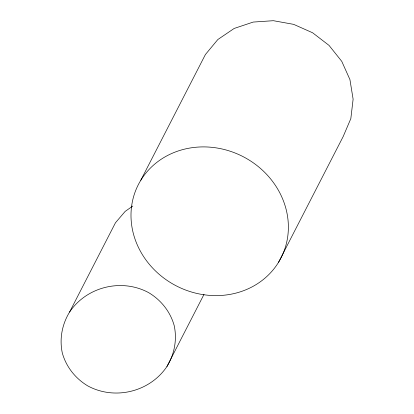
<?xml version="1.0" encoding="UTF-8"?>
<svg xmlns="http://www.w3.org/2000/svg" width="414" height="414" viewBox="0 0 414 414"><rect width="100%" height="100%" fill="white"/><g stroke="black" fill="none" stroke-linecap="round" stroke-linejoin="round"><path stroke-width="0.62" d="M132.827 206.037L125.183 211.378L115.47 222.758L69.583 312.047C62.069 324.291 59.28 338.906 62.307 352.997C66.183 366.897 75.451 378.546 87.804 385.92C114.761 400.514 149.78 391.975 166.925 366.545L203.988 294.426M166.925 366.545C174.439 354.296 177.228 339.687 174.201 325.59C170.325 311.69 161.051 300.041 148.704 292.667C121.747 278.079 86.728 286.612 69.583 312.047M140.781 180.281L205.411 54.524L217.847 39.521L234.184 28.447L253.223 22.066L273.38 20.7L293.645 24.354L312.627 32.784L329.042 45.405L341.767 61.365L349.928 79.576L353.116 99.174L350.834 118.606L343.211 136.47L278.581 262.228A80.192 72.74 27.2 0 1 142.302 254.506A80.192 72.74 27.2 0 1 208.159 147.032A80.192 72.74 27.2 0 1 278.581 262.228"/></g></svg>
